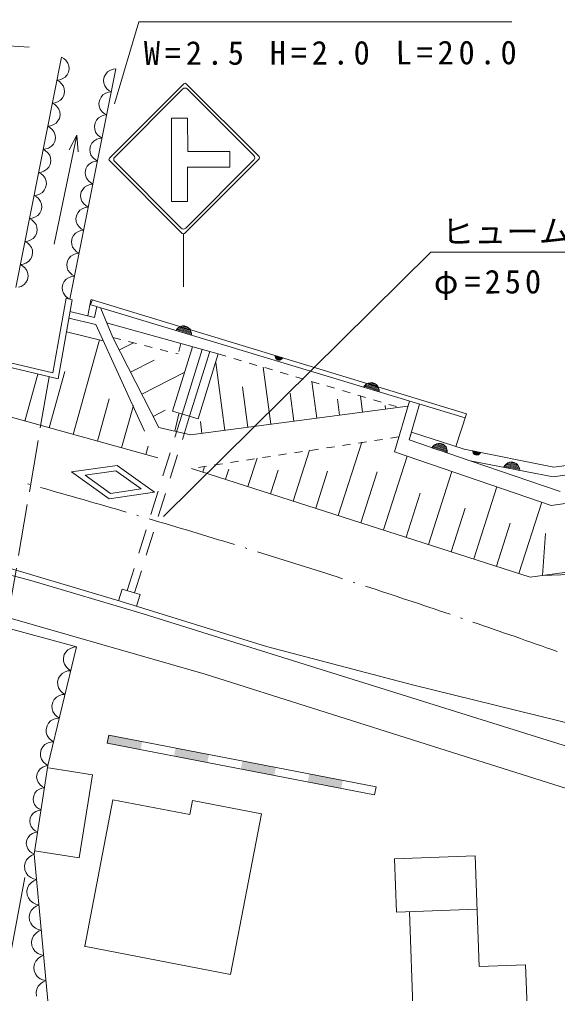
# Model space of a CAD drawing. Units: millimetres, scale not verified. Extents: x 40000 to 680000, y 20000 to 380000.
# Drawn here: x 395228 to 428478, y 267334 to 327509 of the extents above; entities that cross this region are included whole.
import ezdxf
from ezdxf.enums import TextEntityAlignment as Align

# ---------------------------------------------------------------- set-up
doc = ezdxf.new("R2010")
doc.units = ezdxf.units.MM
doc.header["$LTSCALE"] = 1000
for name, pattern in [('USER1', [2.5, 1.5, -1]), ('USER3', [4, 3.2, -0.8]), ('USER4', [1, 0.5, -0.5])]:
    doc.linetypes.add(name, pattern=pattern)
doc.layers.add('S-SUV', color=7, linetype='Continuous', lineweight=13)
doc.styles.add('ＭＳ ゴシック', font='')
doc.styles.get('ＭＳ ゴシック').set_extended_font_data('MS Gothic')

msp = doc.modelspace()

# ---------------------------------------------------------------- hatches: boundary and pattern name
at = {"layer": 'S-SUV'}
for points in [[(400740, 283295), (402806, 282896), (402712, 282405), (400645, 282804)], [(404873, 282498), (406939, 282099), (406844, 281608), (404778, 282007)], [(409006, 281701), (411072, 281302), (410977, 280811), (408911, 281210)], [(413138, 280904), (415205, 280505), (415110, 280014), (413044, 280413)]]:
    msp.add_hatch(color=256, dxfattribs=at).paths.add_polyline_path(points)

# ---------------------------------------------------------------- linework, layer by layer
at = {"layer": 'S-SUV', "linetype": 'USER3'}
for p, q in [((368673, 327509), (396417, 325764)), ((397054, 305434), (393822, 286507))]:
    msp.add_line(p, q, dxfattribs=at)
at = {"layer": 'S-SUV'}
for p, q in [((402612, 327369), (401091, 322290)), ((402612, 327369), (425660, 327369)), ((397821, 325188), (394999, 310942)), ((397974, 325098), (397821, 325188)), ((398097, 324989), (397974, 325098)), ((398226, 324819), (398097, 324989)), ((398280, 324645), (398226, 324819)), ((398257, 324247), (398300, 324467)), ((398300, 324467), (398280, 324645)), ((398346, 310225), (401186, 324455)), ((400856, 324377), (400672, 324269)), ((401012, 324434), (400856, 324377)), ((401186, 324455), (401012, 324434)), ((397539, 323763), (397714, 323784)), ((397692, 323674), (397539, 323763)), ((397714, 323784), (397869, 323842)), ((397869, 323842), (398054, 323950)), ((398054, 323950), (398170, 324090)), ((398170, 324090), (398257, 324247)), ((400468, 323973), (400424, 323753)), ((400424, 323753), (400444, 323575)), ((400555, 324130), (400468, 323973)), ((400672, 324269), (400555, 324130)), ((397814, 323564), (397692, 323674)), ((397944, 323394), (397814, 323564)), ((397998, 323221), (397944, 323394)), ((398018, 323043), (397998, 323221)), ((400444, 323575), (400498, 323401)), ((400498, 323401), (400627, 323231)), ((400627, 323231), (400750, 323122)), ((400786, 318940), (405388, 323542)), ((401111, 319011), (405317, 323217)), ((405529, 323542), (410031, 319040)), ((405600, 323217), (409706, 319110)), ((397771, 322525), (397888, 322665)), ((397888, 322665), (397975, 322822)), ((397975, 322822), (398018, 323043)), ((400184, 322550), (400140, 322330)), ((400271, 322707), (400184, 322550)), ((400388, 322846), (400271, 322707)), ((400572, 322954), (400388, 322846)), ((400728, 323011), (400572, 322954)), ((400902, 323032), (400728, 323011)), ((400750, 323122), (400902, 323032)), ((397257, 322339), (397431, 322360)), ((397410, 322249), (397257, 322339)), ((397532, 322140), (397410, 322249)), ((397431, 322360), (397587, 322418)), ((397661, 321970), (397532, 322140)), ((397587, 322418), (397771, 322525)), ((397716, 321796), (397661, 321970)), ((400140, 322330), (400160, 322152)), ((400160, 322152), (400214, 321978)), ((400214, 321978), (400343, 321808)), ((397606, 321241), (397692, 321397)), ((397692, 321397), (397736, 321618)), ((397736, 321618), (397716, 321796)), ((400104, 321423), (399987, 321284)), ((400288, 321531), (400104, 321423)), ((400444, 321588), (400288, 321531)), ((400343, 321808), (400466, 321699)), ((400618, 321609), (400444, 321588)), ((400466, 321699), (400618, 321609)), ((404618, 316261), (404618, 321413)), ((405617, 321413), (404618, 321413)), ((405640, 319347), (405617, 321413)), ((396975, 320914), (397149, 320935)), ((397127, 320825), (396975, 320914)), ((397250, 320715), (397127, 320825)), ((397149, 320935), (397305, 320993)), ((397305, 320993), (397489, 321101)), ((397489, 321101), (397606, 321241)), ((399900, 321127), (399856, 320907)), ((399856, 320907), (399876, 320729)), ((399987, 321284), (399900, 321127)), ((397379, 320545), (397250, 320715)), ((397372, 313629), (398777, 320371)), ((397434, 320372), (397379, 320545)), ((397410, 319973), (397454, 320194)), ((397454, 320194), (397434, 320372)), ((398292, 319450), (398777, 320371)), ((398777, 320371), (398852, 319334)), ((399876, 320729), (399930, 320555)), ((399930, 320555), (400059, 320385)), ((400160, 320166), (400004, 320108)), ((400059, 320385), (400182, 320276)), ((400334, 320186), (400160, 320166)), ((400182, 320276), (400334, 320186)), ((396867, 319511), (397023, 319569)), ((397023, 319569), (397207, 319676)), ((397207, 319676), (397324, 319816)), ((397324, 319816), (397410, 319973)), ((399616, 319704), (399572, 319484)), ((399703, 319861), (399616, 319704)), ((399820, 320000), (399703, 319861)), ((400004, 320108), (399820, 320000)), ((396693, 319490), (396867, 319511)), ((396845, 319400), (396693, 319490)), ((396968, 319291), (396845, 319400)), ((397097, 319121), (396968, 319291)), ((397151, 318947), (397097, 319121)), ((397172, 318769), (397151, 318947)), ((399572, 319484), (399592, 319306)), ((399592, 319306), (399646, 319132)), ((399646, 319132), (399775, 318962)), ((399775, 318962), (399898, 318853)), ((408227, 319347), (405640, 319347)), ((408227, 318394), (408227, 319347)), ((396925, 318252), (397041, 318392)), ((397041, 318392), (397128, 318548)), ((397128, 318548), (397172, 318769)), ((399419, 318438), (399332, 318281)), ((399536, 318577), (399419, 318438)), ((399720, 318685), (399536, 318577)), ((399876, 318743), (399720, 318685)), ((400050, 318763), (399876, 318743)), ((399898, 318853), (400050, 318763)), ((405288, 314297), (400786, 318799)), ((401111, 318728), (405217, 314622)), ((410031, 318898), (405429, 314297)), ((409706, 318828), (405500, 314622)), ((408227, 318394), (405594, 318394)), ((405617, 318394), (405617, 316261)), ((396410, 318065), (396585, 318086)), ((396563, 317976), (396410, 318065)), ((396686, 317866), (396563, 317976)), ((396585, 318086), (396741, 318144)), ((396815, 317696), (396686, 317866)), ((396741, 318144), (396925, 318252)), ((399332, 318281), (399288, 318061)), ((399288, 318061), (399308, 317883)), ((399308, 317883), (399362, 317709)), ((396759, 316967), (396846, 317124)), ((396869, 317523), (396815, 317696)), ((396846, 317124), (396889, 317345)), ((396889, 317345), (396869, 317523)), ((399252, 317154), (399135, 317015)), ((399436, 317262), (399252, 317154)), ((399362, 317709), (399491, 317539)), ((399592, 317320), (399436, 317262)), ((399491, 317539), (399614, 317430)), ((399766, 317340), (399592, 317320)), ((399614, 317430), (399766, 317340)), ((396128, 316640), (396303, 316661)), ((396281, 316551), (396128, 316640)), ((396403, 316442), (396281, 316551)), ((396303, 316661), (396458, 316719)), ((396458, 316719), (396643, 316827)), ((396643, 316827), (396759, 316967)), ((399048, 316858), (399004, 316638)), ((399004, 316638), (399024, 316460)), ((399135, 317015), (399048, 316858)), ((396533, 316272), (396403, 316442)), ((396587, 316098), (396533, 316272)), ((396564, 315699), (396607, 315920)), ((396607, 315920), (396587, 316098)), ((399024, 316460), (399078, 316286)), ((399078, 316286), (399207, 316116)), ((399207, 316116), (399330, 316007)), ((399330, 316007), (399482, 315917)), ((405617, 316261), (404618, 316261)), ((396176, 315295), (396360, 315403)), ((396360, 315403), (396477, 315542)), ((396477, 315542), (396564, 315699)), ((398764, 315435), (398720, 315215)), ((398851, 315592), (398764, 315435)), ((398968, 315731), (398851, 315592)), ((399152, 315839), (398968, 315731)), ((399308, 315897), (399152, 315839)), ((399482, 315917), (399308, 315897)), ((395846, 315216), (396020, 315237)), ((395999, 315126), (395846, 315216)), ((396121, 315017), (395999, 315126)), ((396020, 315237), (396176, 315295)), ((396250, 314847), (396121, 315017)), ((396305, 314673), (396250, 314847)), ((398720, 315215), (398740, 315037)), ((398740, 315037), (398794, 314863)), ((398794, 314863), (398923, 314693)), ((396078, 313978), (396195, 314118)), ((396195, 314118), (396281, 314275)), ((396281, 314275), (396325, 314496)), ((396325, 314496), (396305, 314673)), ((398567, 314169), (398480, 314012)), ((398684, 314308), (398567, 314169)), ((398868, 314416), (398684, 314308)), ((399024, 314474), (398868, 314416)), ((398923, 314693), (399046, 314584)), ((399198, 314494), (399024, 314474)), ((399046, 314584), (399198, 314494)), ((405358, 314267), (405358, 310993)), ((395564, 313791), (395738, 313812)), ((395716, 313702), (395564, 313791)), ((395839, 313593), (395716, 313702)), ((395738, 313812), (395894, 313870)), ((395968, 313423), (395839, 313593)), ((395894, 313870), (396078, 313978)), ((398480, 314012), (398436, 313792)), ((398436, 313792), (398456, 313614)), ((398456, 313614), (398510, 313440)), ((396023, 313249), (395968, 313423)), ((395999, 312850), (396043, 313071)), ((396043, 313071), (396023, 313249)), ((398584, 312993), (398400, 312885)), ((398510, 313440), (398639, 313270)), ((398740, 313051), (398584, 312993)), ((398639, 313270), (398762, 313161)), ((398914, 313071), (398740, 313051)), ((398762, 313161), (398914, 313071)), ((420640, 313141), (404129, 296804)), ((420640, 313141), (436803, 313141)), ((395282, 312367), (395456, 312388)), ((395434, 312277), (395282, 312367)), ((395456, 312388), (395612, 312446)), ((395612, 312446), (395796, 312554)), ((395796, 312554), (395913, 312693)), ((395913, 312693), (395999, 312850)), ((398196, 312589), (398152, 312369)), ((398152, 312369), (398172, 312191)), ((398283, 312746), (398196, 312589)), ((398400, 312885), (398283, 312746)), ((395557, 312168), (395434, 312277)), ((395686, 311998), (395557, 312168)), ((395740, 311824), (395686, 311998)), ((395761, 311646), (395740, 311824)), ((398172, 312191), (398226, 312017)), ((398226, 312017), (398355, 311847)), ((398355, 311847), (398478, 311738)), ((398478, 311738), (398630, 311648)), ((395330, 311021), (395514, 311129)), ((395514, 311129), (395630, 311269)), ((395630, 311269), (395717, 311426)), ((395717, 311426), (395761, 311646)), ((397912, 311166), (397868, 310946)), ((397999, 311323), (397912, 311166)), ((398115, 311462), (397999, 311323)), ((398300, 311570), (398115, 311462)), ((398455, 311628), (398300, 311570)), ((398630, 311648), (398455, 311628)), ((395174, 310963), (395330, 311021)), ((397868, 310946), (397888, 310768)), ((397888, 310768), (397942, 310594)), ((397942, 310594), (398071, 310424)), ((398115, 310283), (397299, 305679)), ((398479, 310192), (397612, 305301)), ((398071, 310424), (398193, 310315)), ((398115, 310283), (398479, 310192)), ((398193, 310315), (398346, 310225)), ((399642, 310191), (399444, 309202)), ((422768, 302897), (399585, 309903)), ((399607, 309896), (399734, 310193)), ((399648, 310219), (422849, 303149)), ((398349, 309463), (399869, 309100)), ((400004, 309776), (399869, 309100)), ((400255, 309662), (401005, 307862)), ((398279, 309066), (399939, 308670)), ((400615, 308762), (407508, 306851)), ((398127, 308204), (400400, 307662)), ((399939, 308670), (402952, 302078)), ((404902, 308296), (404973, 308395)), ((405859, 308007), (404902, 308296)), ((404944, 308349), (405853, 308074)), ((404973, 308395), (405056, 308471)), ((405847, 308141), (404986, 308401)), ((405040, 308450), (405827, 308213)), ((405056, 308471), (405182, 308549)), ((405802, 308285), (405106, 308496)), ((405181, 308538), (405760, 308363)), ((405182, 308549), (405304, 308574)), ((405304, 308574), (405428, 308576)), ((405666, 308457), (405309, 308565)), ((405428, 308576), (405576, 308531)), ((405576, 308531), (405678, 308461)), ((405678, 308461), (405766, 308372)), ((405766, 308372), (405827, 308239)), ((405827, 308239), (405856, 308128)), ((405856, 308128), (405859, 308007)), ((398553, 301869), (400174, 307716)), ((403847, 302307), (401005, 307862)), ((401399, 307093), (402275, 307541)), ((405923, 307291), (404685, 303308)), ((406524, 307124), (405284, 303133)), ((406982, 306997), (405740, 303000)), ((394328, 306388), (397299, 305679)), ((402098, 305725), (403558, 306472)), ((407508, 306851), (406263, 302847)), ((407924, 302123), (407366, 306324)), ((411029, 306691), (411028, 306751)), ((411028, 306751), (411506, 306606)), ((411044, 306636), (411029, 306691)), ((411485, 306579), (411031, 306718)), ((411034, 306684), (411464, 306553)), ((411437, 306529), (411044, 306649)), ((411074, 306569), (411044, 306636)), ((411056, 306612), (411404, 306506)), ((411118, 306524), (411074, 306569)), ((411366, 306485), (411077, 306573)), ((411169, 306489), (411118, 306524)), ((411124, 306526), (411302, 306472)), ((411243, 306466), (411169, 306489)), ((411305, 306467), (411243, 306466)), ((411366, 306480), (411305, 306467)), ((411429, 306518), (411366, 306480)), ((411470, 306556), (411429, 306518)), ((411506, 306606), (411470, 306556)), ((393879, 306191), (397612, 305301)), ((397058, 302283), (398022, 305759)), ((402798, 304358), (405415, 305697)), ((410760, 302500), (410291, 306029)), ((403784, 300418), (385849, 305391)), ((395564, 302697), (396368, 305597)), ((413596, 302877), (413295, 305140)), ((409342, 302312), (409010, 304808)), ((416493, 304793), (416565, 304892)), ((417451, 304504), (416493, 304793)), ((416535, 304846), (417445, 304571)), ((416565, 304892), (416648, 304969)), ((417439, 304638), (416577, 304899)), ((416631, 304947), (417419, 304710)), ((416648, 304969), (416773, 305046)), ((417394, 304782), (416697, 304993)), ((416773, 305046), (416896, 305071)), ((416773, 305035), (417352, 304860)), ((416896, 305071), (417019, 305073)), ((417257, 304954), (416901, 305062)), ((417019, 305073), (417168, 305028)), ((417168, 305028), (417269, 304958)), ((417269, 304958), (417357, 304869)), ((417357, 304869), (417419, 304736)), ((417419, 304736), (417448, 304625)), ((417448, 304625), (417451, 304504)), ((400047, 301454), (400774, 304076)), ((412178, 302689), (411947, 304426)), ((415014, 303066), (414884, 304044)), ((416432, 303254), (416299, 304252)), ((418404, 300789), (419320, 303939)), ((401542, 301040), (402269, 303661)), ((403497, 302991), (404232, 303367)), ((404685, 303308), (406263, 302847)), ((419228, 303626), (405797, 301841)), ((417850, 303442), (417821, 303662)), ((419948, 303749), (419305, 301538)), ((404822, 302074), (405079, 303147)), ((406506, 301935), (406407, 302683)), ((422849, 303149), (422195, 301136)), ((405797, 301841), (403847, 302307)), ((419305, 301538), (419445, 302023)), ((423081, 300252), (419305, 301538)), ((419445, 302023), (422714, 300968)), ((403037, 300626), (403182, 301150)), ((412140, 297760), (413146, 300898)), ((414931, 296866), (416384, 301399)), ((420720, 301056), (420795, 301152)), ((421667, 300734), (420720, 301056)), ((420764, 301107), (421663, 300801)), ((420795, 301152), (420881, 301226)), ((421660, 300868), (420808, 301158)), ((420863, 301205), (421642, 300940)), ((420881, 301226), (421009, 301299)), ((421619, 301014), (420931, 301249)), ((421008, 301288), (421580, 301093)), ((421009, 301299), (421132, 301320)), ((421132, 301320), (421255, 301318)), ((421489, 301190), (421137, 301310)), ((421255, 301318), (421402, 301268)), ((421402, 301268), (421501, 301194)), ((421501, 301194), (421586, 301102)), ((421586, 301102), (421643, 300966)), ((421643, 300966), (421668, 300855)), ((422714, 300968), (428247, 299843)), ((428247, 299843), (436507, 301003)), ((409350, 298655), (409909, 300398)), ((417722, 295971), (419181, 300524)), ((428092, 297489), (418404, 300789)), ((421668, 300855), (421667, 300734)), ((423248, 300801), (423241, 300861)), ((423241, 300861), (423731, 300761)), ((423712, 300733), (423247, 300828)), ((423267, 300747), (423248, 300801)), ((423253, 300795), (423694, 300705)), ((423669, 300678), (423266, 300760)), ((423304, 300684), (423267, 300747)), ((423282, 300725), (423639, 300653)), ((423352, 300643), (423304, 300684)), ((423603, 300628), (423306, 300688)), ((423406, 300613), (423352, 300643)), ((423358, 300646), (423540, 300609)), ((423482, 300598), (423406, 300613)), ((423543, 300604), (423482, 300598)), ((423603, 300623), (423543, 300604)), ((423662, 300667), (423603, 300623)), ((423700, 300709), (423662, 300667)), ((423731, 300761), (423700, 300709)), ((436863, 300511), (428216, 299246)), ((398449, 299553), (401266, 299954)), ((401266, 299954), (403581, 298302)), ((426791, 293065), (405862, 299773)), ((406559, 299549), (406671, 299898)), ((407955, 299102), (408156, 299729)), ((410745, 298207), (411215, 299672)), ((423081, 300252), (428645, 298357)), ((428216, 299246), (423081, 300252)), ((425158, 299845), (425220, 299950)), ((426140, 299653), (425158, 299845)), ((425195, 299902), (426127, 299719)), ((425220, 299950), (425295, 300035)), ((426115, 299785), (425231, 299958)), ((425280, 300012), (426087, 299854)), ((425295, 300035), (425412, 300124)), ((426055, 299924), (425341, 300064)), ((425412, 300124), (425531, 300162)), ((425412, 300114), (426006, 299997)), ((425531, 300162), (425654, 300176)), ((425903, 300081), (425537, 300153)), ((425654, 300176), (425806, 300146)), ((425806, 300146), (425914, 300087)), ((425914, 300087), (426010, 300007)), ((426010, 300007), (426085, 299880)), ((426085, 299880), (426125, 299773)), ((426125, 299773), (426140, 299653)), ((400765, 297901), (398449, 299553)), ((399278, 299351), (401185, 299622)), ((400846, 298233), (399278, 299351)), ((401185, 299622), (402752, 298504)), ((413536, 297313), (414273, 299614)), ((416326, 296419), (417332, 299557)), ((420512, 295077), (421955, 299579)), ((402752, 298504), (400846, 298233)), ((423303, 294183), (424729, 298634)), ((436318, 298684), (428092, 297489)), ((403581, 298302), (400765, 297901)), ((419117, 295524), (419987, 298241)), ((421907, 294630), (422768, 297316)), ((426093, 293288), (427504, 297689)), ((424698, 293735), (425549, 296391)), ((395932, 292844), (384718, 295837)), ((427549, 293167), (427737, 295748)), ((392183, 294323), (401441, 291569)), ((438932, 294708), (426791, 293065)), ((381092, 293554), (398759, 288743)), ((427549, 293167), (437641, 293528)), ((402879, 290795), (395932, 292844)), ((389024, 292118), (406700, 287061)), ((401356, 291596), (401576, 292322)), ((401576, 292322), (402679, 291987)), ((402456, 291256), (402679, 291987)), ((401441, 291569), (410495, 288776)), ((435165, 280698), (402879, 290795)), ((398759, 288743), (396985, 281416)), ((397994, 288273), (397939, 288046)), ((398090, 288432), (397994, 288273)), ((398217, 288572), (398090, 288432)), ((398413, 288676), (398217, 288572)), ((398577, 288729), (398413, 288676)), ((398759, 288743), (398577, 288729)), ((410495, 288776), (419521, 286405)), ((397939, 288046), (397952, 287861)), ((397952, 287861), (398001, 287678)), ((398001, 287678), (398127, 287496)), ((397862, 287107), (397735, 286967)), ((398058, 287210), (397862, 287107)), ((398222, 287264), (398058, 287210)), ((398127, 287496), (398250, 287377)), ((398404, 287278), (398222, 287264)), ((398250, 287377), (398404, 287278)), ((406700, 287061), (420748, 282605)), ((397639, 286808), (397584, 286581)), ((397584, 286581), (397597, 286395)), ((397735, 286967), (397639, 286808)), ((397597, 286395), (397646, 286213)), ((397646, 286213), (397772, 286031)), ((397772, 286031), (397895, 285912)), ((397895, 285912), (398049, 285812)), ((419521, 286405), (435524, 282454)), ((397284, 285342), (397229, 285115)), ((397381, 285501), (397284, 285342)), ((397507, 285641), (397381, 285501)), ((397703, 285745), (397507, 285641)), ((397867, 285798), (397703, 285745)), ((398049, 285812), (397867, 285798)), ((397229, 285115), (397242, 284929)), ((397242, 284929), (397291, 284747)), ((397291, 284747), (397418, 284565)), ((397026, 284035), (396929, 283877)), ((397153, 284175), (397026, 284035)), ((397348, 284279), (397153, 284175)), ((397513, 284333), (397348, 284279)), ((397418, 284565), (397540, 284446)), ((397694, 284347), (397513, 284333)), ((397540, 284446), (397694, 284347)), ((396929, 283877), (396874, 283649)), ((396874, 283649), (396887, 283464)), ((396887, 283464), (396936, 283281)), ((396936, 283281), (397063, 283099)), ((397158, 282867), (396994, 282814)), ((397063, 283099), (397185, 282981)), ((397340, 282881), (397158, 282867)), ((397185, 282981), (397340, 282881)), ((400740, 283295), (400645, 282804)), ((400740, 283295), (417271, 280107)), ((396574, 282411), (396519, 282184)), ((396671, 282570), (396574, 282411)), ((396798, 282710), (396671, 282570)), ((396994, 282814), (396798, 282710)), ((400645, 282804), (417176, 279616)), ((420748, 282605), (433635, 278553)), ((396519, 282184), (396532, 281998)), ((396532, 281998), (396581, 281816)), ((396581, 281816), (396708, 281634)), ((396708, 281634), (396830, 281515)), ((396985, 281416), (396136, 275939)), ((396396, 281079), (396320, 280926)), ((396502, 281217), (396396, 281079)), ((396673, 281327), (396502, 281217)), ((396819, 281389), (396673, 281327)), ((396985, 281416), (396819, 281389)), ((396830, 281515), (396985, 281416)), ((397012, 281285), (399749, 280844)), ((396320, 280926), (396287, 280714)), ((396287, 280714), (396314, 280545)), ((396314, 280545), (396373, 280382)), ((399749, 280844), (398921, 275709)), ((396290, 279848), (396184, 279710)), ((396461, 279958), (396290, 279848)), ((396373, 280382), (396502, 280225)), ((396607, 280019), (396461, 279958)), ((396502, 280225), (396624, 280126)), ((396773, 280046), (396607, 280019)), ((396624, 280126), (396773, 280046)), ((417271, 280107), (417176, 279616)), ((396108, 279557), (396075, 279345)), ((396075, 279345), (396102, 279176)), ((396184, 279710), (396108, 279557)), ((401006, 279308), (399259, 270263)), ((405749, 278392), (401006, 279308)), ((405916, 279256), (405749, 278392)), ((410190, 278431), (405916, 279256)), ((396102, 279176), (396160, 279013)), ((396160, 279013), (396290, 278856)), ((396395, 278650), (396249, 278589)), ((396290, 278856), (396412, 278756)), ((396561, 278677), (396395, 278650)), ((396412, 278756), (396561, 278677)), ((395896, 278188), (395863, 277976)), ((395972, 278341), (395896, 278188)), ((396078, 278479), (395972, 278341)), ((396249, 278589), (396078, 278479)), ((408274, 268515), (410190, 278431)), ((395863, 277976), (395889, 277807)), ((395889, 277807), (395948, 277643)), ((395948, 277643), (396078, 277487)), ((396078, 277487), (396199, 277387)), ((395684, 276819), (395651, 276606)), ((395760, 276972), (395684, 276819)), ((395866, 277109), (395760, 276972)), ((396037, 277220), (395866, 277109)), ((396183, 277281), (396037, 277220)), ((396348, 277308), (396183, 277281)), ((396199, 277387), (396348, 277308)), ((395651, 276606), (395677, 276438)), ((395677, 276438), (395736, 276274)), ((395736, 276274), (395866, 276117)), ((395819, 275756), (395661, 275588)), ((395962, 275864), (395819, 275756)), ((395866, 276117), (395987, 276018)), ((396136, 275939), (395962, 275864)), ((395987, 276018), (396136, 275939)), ((396136, 275939), (397293, 263443)), ((398921, 275709), (396162, 276154)), ((423381, 275843), (418406, 275659)), ((418406, 275659), (418529, 272359)), ((423635, 268993), (423381, 275843)), ((395583, 275407), (395541, 275218)), ((395541, 275218), (395564, 274976)), ((395661, 275588), (395583, 275407)), ((395567, 274505), (390667, 248820)), ((395564, 274976), (395639, 274798)), ((395639, 274798), (395749, 274635)), ((395749, 274635), (395935, 274498)), ((395935, 274498), (396096, 274423)), ((396096, 274423), (396281, 274377)), ((395728, 273845), (395686, 273656)), ((395805, 274026), (395728, 273845)), ((395963, 274194), (395805, 274026)), ((396107, 274302), (395963, 274194)), ((396281, 274377), (396107, 274302)), ((395686, 273656), (395708, 273414)), ((395708, 273414), (395784, 273236)), ((395784, 273236), (395894, 273073)), ((395894, 273073), (396080, 272936)), ((396108, 272632), (395950, 272464)), ((396080, 272936), (396240, 272861)), ((396251, 272740), (396108, 272632)), ((396240, 272861), (396426, 272815)), ((396426, 272815), (396251, 272740)), ((395872, 272283), (395831, 272094)), ((395831, 272094), (395853, 271852)), ((395950, 272464), (395872, 272283)), ((418529, 272359), (423503, 272543)), ((419324, 272389), (419694, 262417)), ((395853, 271852), (395929, 271674)), ((395929, 271674), (396038, 271511)), ((396038, 271511), (396224, 271374)), ((396095, 270902), (396017, 270721)), ((396252, 271070), (396095, 270902)), ((396224, 271374), (396385, 271299)), ((396396, 271178), (396252, 271070)), ((396385, 271299), (396570, 271253)), ((396570, 271253), (396396, 271178)), ((396017, 270721), (395975, 270532)), ((395975, 270532), (395998, 270290)), ((395998, 270290), (396073, 270112)), ((399228, 270263), (408274, 268515)), ((396073, 270112), (396183, 269949)), ((396183, 269949), (396369, 269812)), ((396369, 269812), (396529, 269737)), ((396541, 269616), (396397, 269508)), ((396529, 269737), (396715, 269691)), ((396715, 269691), (396541, 269616)), ((396161, 269159), (396120, 268970)), ((396239, 269340), (396161, 269159)), ((396397, 269508), (396239, 269340)), ((426501, 269099), (423635, 268993)), ((426744, 262525), (426501, 269099)), ((396120, 268970), (396142, 268728)), ((396142, 268728), (396218, 268550)), ((396218, 268550), (396328, 268387)), ((396328, 268387), (396513, 268250)), ((396542, 267946), (396384, 267778)), ((396513, 268250), (396674, 268175)), ((396685, 268054), (396542, 267946)), ((396674, 268175), (396859, 268129)), ((396859, 268129), (396685, 268054)), ((396306, 267597), (396265, 267408)), ((396265, 267408), (396287, 267166)), ((396384, 267778), (396306, 267597))]:
    msp.add_line(p, q, dxfattribs=at)
at = {"layer": 'S-SUV', "linetype": 'USER4'}
for p, q in [((401005, 307862), (405034, 306844)), ((405206, 307489), (405034, 306844)), ((407508, 306851), (418669, 303551)), ((418647, 301718), (405862, 299773))]:
    msp.add_line(p, q, dxfattribs=at)
at = {"layer": 'S-SUV', "linetype": 'USER1'}
for p, q in [((405284, 303133), (401884, 292229)), ((405740, 303000), (402338, 292090))]:
    msp.add_line(p, q, dxfattribs=at)
at = {"layer": 'S-SUV'}
for centre, radius, start, end in [((405458, 323075), 200, 45, 135), ((405458, 323471), 100, 45, 135), ((400857, 318869), 100, 135, 225), ((401253, 318869), 200, 135, 225), ((409565, 318969), 200, 315, 45), ((409961, 318969), 100, 315, 45), ((405359, 314763), 200, 225, 315), ((405359, 314367), 100, 225, 315), ((262339, -179777), 496836, 74.41092, 74.42416), ((262339, -179777), 496836, 73.69629, 74.33151), ((262339, -179777), 496836, 73.60367, 73.61691), ((262339, -179777), 496836, 72.88904, 73.52426), ((262339, -179777), 496836, 72.79642, 72.80966), ((262339, -179777), 496836, 72.08179, 72.71701), ((262339, -179777), 496836, 71.98917, 72.00241), ((262339, -179777), 496836, 71.27457, 71.90976), ((262339, -179777), 496836, 71.18192, 71.19516), ((262339, -179777), 496836, 70.46732, 71.10251)]:
    msp.add_arc(centre, radius, start, end, dxfattribs=at)

# ---------------------------------------------------------------- texts
at = {"layer": 'S-SUV', "style": 'ＭＳ ゴシック'}
msp.add_text('ヒューム管', height=1466, rotation=0.1, dxfattribs=at).set_placement((421322, 313223), align=Align.BOTTOM_LEFT)
at = {"layer": 'S-SUV', "char_height": 1466, "attachment_point": 7, "rotation": 0.1, "style": 'ＭＳ ゴシック'}
for s, insert in [('\\T1.3;W=2.5\\~H=2.0\\~L=20.0', (402917, 324680)), ('\\T1.25;φ=250\\~L=12.0', (420835, 310175))]:
    msp.add_mtext(s, dxfattribs=dict(at, insert=insert))

doc.saveas('drawing.dxf')
